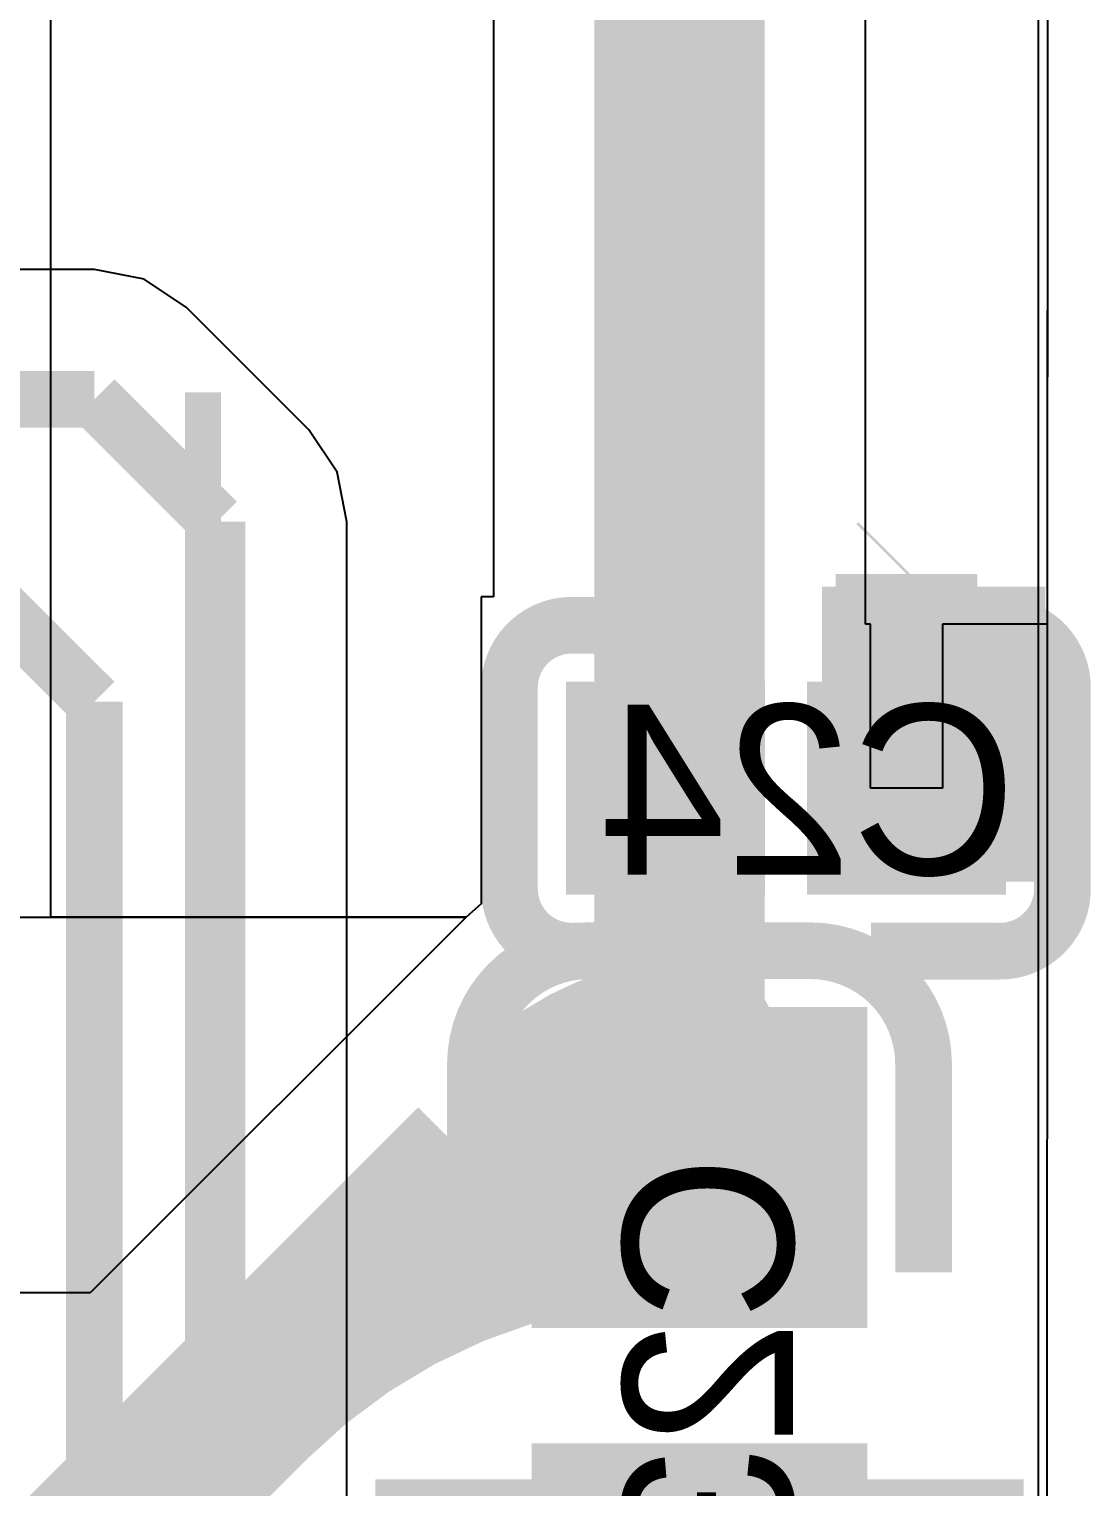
# Model space of a CAD drawing. Extents: x 81 to 196, y 150 to 213.
# Drawn here: x 187.84 to 191.58, y 164.71 to 169.85 of the extents above; entities that cross this region are included whole.
import ezdxf

# ---------------------------------------------------------------- set-up
doc = ezdxf.new("R2010")
doc.units = 0
doc.header["$MEASUREMENT"] = 0
for name, color, linetype in [('BOTTOMLAYER', 5, 'CONTINUOUS'), ('BOTTOMOVERLAY', 54, 'CONTINUOUS'), ('BOTTOMPASTE', 16, 'CONTINUOUS'), ('BOTTOMSOLDER', 6, 'CONTINUOUS'), ('TOPLAYER', 1, 'CONTINUOUS')]:
    doc.layers.add(name, color=color, linetype=linetype)

msp = doc.modelspace()

# ---------------------------------------------------------------- linework, layer by layer
at = {"layer": 'BOTTOMLAYER'}
for p, q in [((191.449574, 213.096226), (191.424174, 149.951826)), ((191.448647, 210.788405), (191.431334, 167.752024)), ((190.790383, 167.752024), (190.790383, 200.263224)), ((189.479169, 198.975665), (189.479169, 167.848023)), ((187.918042, 166.718168), (187.918042, 194.897017)), ((189.479169, 167.848023), (189.434775, 167.848023)), ((189.434775, 167.848023), (189.434775, 166.764675)), ((190.807774, 167.752024), (190.790383, 167.752024)), ((190.807774, 167.173023), (190.807774, 167.752024)), ((191.431334, 167.752024), (191.061774, 167.752024)), ((191.061774, 167.752024), (191.061774, 167.173023)), ((191.061774, 167.173023), (190.807774, 167.173023)), ((189.434775, 166.764675), (189.381745, 166.71817)), ((187.484832, 166.718168), (189.381747, 166.718168)), ((189.381745, 166.718168), (187.918042, 166.718168)), ((189.381747, 166.718168), (188.056472, 165.392892)), ((189.381745, 166.71817), (189.381747, 166.718168)), ((189.381747, 166.718168), (189.381745, 166.718168)), ((188.056472, 165.392892), (187.489308, 165.392892))]:
    msp.add_line(p, q, dxfattribs=at)
for points, const_width in [([(190.134776, 165.905022), (190.134776, 200.263224)], 0.599999), ([(190.934774, 167.928226), (190.941574, 167.935026)], 0.499999), ([(190.934774, 167.173023), (190.934774, 167.928226)], 0.499999), ([(190.204974, 165.834824), (190.134776, 165.905022)], 0.599999), ([(187.842774, 164.252026), (189.425572, 165.834824)], 0.599999), ([(190.204974, 165.834824), (189.425572, 165.834824)], 0.599999)]:
    msp.add_lwpolyline(points, dxfattribs=dict(at, const_width=const_width))
at = {"layer": 'BOTTOMLAYER', "const_width": 0.599999}
for points in [[(190.296648, 165.951497, -0.198912), (190.134776, 166.342294)], [(190.296648, 165.951497, -0.198912), (190.134776, 166.342294)], [(190.296648, 165.951497, -0.198912), (190.134776, 166.342294)], [(190.296648, 165.951497, -0.198912), (190.134776, 166.342294)], [(190.296648, 165.951497, -0.198912), (190.134776, 166.342294)], [(190.296648, 165.951497, -0.198912), (190.134776, 166.342294)], [(190.296648, 165.951497, -0.198912), (190.134776, 166.342294)], [(190.296648, 165.951497, -0.198912), (190.134776, 166.342294)], [(190.296648, 165.951497, -0.198912), (190.134776, 166.342294)], [(190.296648, 165.951497, -0.198912), (190.134776, 166.342294)], [(189.634719, 166.043968, -0.198912), (190.179975, 166.269822)], [(189.634719, 166.043968, -0.198912), (190.179975, 166.269822)], [(189.634719, 166.043968, -0.198912), (190.179975, 166.269822)], [(189.634719, 166.043968, -0.198912), (190.179975, 166.269822)], [(189.634719, 166.043968, -0.198912), (190.179975, 166.269822)], [(189.634719, 166.043968, -0.198912), (190.179975, 166.269822)], [(189.634719, 166.043968, -0.198912), (190.179975, 166.269822)], [(189.634719, 166.043968, -0.198912), (190.179975, 166.269822)], [(189.634719, 166.043968, -0.198912), (190.179975, 166.269822)], [(189.634719, 166.043968, -0.198912), (190.179975, 166.269822)], [(188.610453, 165.019708, -0.198912), (190.179975, 165.669824)], [(188.610453, 165.019708, -0.198912), (190.179975, 165.669824)], [(188.610453, 165.019708, -0.198912), (190.179975, 165.669824)], [(188.610453, 165.019708, -0.198912), (190.179975, 165.669824)], [(188.610453, 165.019708, -0.198912), (190.179975, 165.669824)], [(188.610453, 165.019708, -0.198912), (190.179975, 165.669824)], [(188.610453, 165.019708, -0.198912), (190.179975, 165.669824)], [(188.610453, 165.019708, -0.198912), (190.179975, 165.669824)], [(188.610453, 165.019708, -0.198912), (190.179975, 165.669824)], [(188.610453, 165.019708, -0.198912), (190.179975, 165.669824)]]:
    msp.add_lwpolyline(points, format="xyb", dxfattribs=at)
at = {"layer": 'BOTTOMLAYER', "const_width": 0.299999}
for points in [[(190.134776, 166.192294, 1), (190.134776, 166.492293, 1)], [(190.134776, 166.192294, 1), (190.134776, 166.492293, 1)], [(190.134776, 166.192294, 1), (190.134776, 166.492293, 1)], [(190.134776, 166.192294, 1), (190.134776, 166.492293, 1)], [(190.134776, 166.192294, 1), (190.134776, 166.492293, 1)], [(190.134776, 166.192294, 1), (190.134776, 166.492293, 1)], [(190.134776, 166.192294, 1), (190.134776, 166.492293, 1)], [(190.134776, 166.192294, 1), (190.134776, 166.492293, 1)], [(190.134776, 166.192294, 1), (190.134776, 166.492293, 1)], [(190.134776, 166.192294, 1), (190.134776, 166.492293, 1)], [(190.179975, 166.119823, 1), (190.179975, 166.419822, 1)], [(190.179975, 166.119823, 1), (190.179975, 166.419822, 1)], [(190.179975, 166.119823, 1), (190.179975, 166.419822, 1)], [(190.179975, 166.119823, 1), (190.179975, 166.419822, 1)], [(190.179975, 166.119823, 1), (190.179975, 166.419822, 1)], [(190.179975, 166.119823, 1), (190.179975, 166.419822, 1)], [(190.179975, 166.119823, 1), (190.179975, 166.419822, 1)], [(190.179975, 166.119823, 1), (190.179975, 166.419822, 1)], [(190.179975, 166.119823, 1), (190.179975, 166.419822, 1)], [(190.179975, 166.119823, 1), (190.179975, 166.419822, 1)], [(189.634719, 165.893968, 1), (189.634719, 166.193968, 1)], [(189.634719, 165.893968, 1), (189.634719, 166.193968, 1)], [(189.634719, 165.893968, 1), (189.634719, 166.193968, 1)], [(189.634719, 165.893968, 1), (189.634719, 166.193968, 1)], [(189.634719, 165.893968, 1), (189.634719, 166.193968, 1)], [(189.634719, 165.893968, 1), (189.634719, 166.193968, 1)], [(189.634719, 165.893968, 1), (189.634719, 166.193968, 1)], [(189.634719, 165.893968, 1), (189.634719, 166.193968, 1)], [(189.634719, 165.893968, 1), (189.634719, 166.193968, 1)], [(189.634719, 165.893968, 1), (189.634719, 166.193968, 1)], [(190.296648, 165.801497, 1), (190.296648, 166.101497, 1)], [(190.296648, 165.801497, 1), (190.296648, 166.101497, 1)], [(190.296648, 165.801497, 1), (190.296648, 166.101497, 1)], [(190.296648, 165.801497, 1), (190.296648, 166.101497, 1)], [(190.296648, 165.801497, 1), (190.296648, 166.101497, 1)], [(190.296648, 165.801497, 1), (190.296648, 166.101497, 1)], [(190.296648, 165.801497, 1), (190.296648, 166.101497, 1)], [(190.296648, 165.801497, 1), (190.296648, 166.101497, 1)], [(190.296648, 165.801497, 1), (190.296648, 166.101497, 1)], [(190.296648, 165.801497, 1), (190.296648, 166.101497, 1)], [(190.179975, 165.519824, 1), (190.179975, 165.819823, 1)], [(190.179975, 165.519824, 1), (190.179975, 165.819823, 1)], [(190.179975, 165.519824, 1), (190.179975, 165.819823, 1)], [(190.179975, 165.519824, 1), (190.179975, 165.819823, 1)], [(190.179975, 165.519824, 1), (190.179975, 165.819823, 1)], [(190.179975, 165.519824, 1), (190.179975, 165.819823, 1)], [(190.179975, 165.519824, 1), (190.179975, 165.819823, 1)], [(190.179975, 165.519824, 1), (190.179975, 165.819823, 1)], [(190.179975, 165.519824, 1), (190.179975, 165.819823, 1)], [(190.179975, 165.519824, 1), (190.179975, 165.819823, 1)], [(188.610453, 164.869708, 1), (188.610453, 165.169708, 1)], [(188.610453, 164.869708, 1), (188.610453, 165.169708, 1)], [(188.610453, 164.869708, 1), (188.610453, 165.169708, 1)], [(188.610453, 164.869708, 1), (188.610453, 165.169708, 1)], [(188.610453, 164.869708, 1), (188.610453, 165.169708, 1)], [(188.610453, 164.869708, 1), (188.610453, 165.169708, 1)], [(188.610453, 164.869708, 1), (188.610453, 165.169708, 1)], [(188.610453, 164.869708, 1), (188.610453, 165.169708, 1)], [(188.610453, 164.869708, 1), (188.610453, 165.169708, 1)], [(188.610453, 164.869708, 1), (188.610453, 165.169708, 1)]]:
    msp.add_lwpolyline(points, format="xyb", close=True, dxfattribs=at)
at = {"layer": 'BOTTOMLAYER'}
for points in [[(191.424174, 166.842826), (191.424174, 167.884226), (190.636774, 166.842826), (190.636774, 167.884226)], [(189.784774, 166.848023), (190.384773, 166.848023), (189.784774, 167.498024), (190.384773, 167.498024)], [(190.634775, 166.848023), (191.234774, 166.848023), (190.634775, 167.498024), (191.234774, 167.498024)], [(189.714975, 166.299825), (189.714975, 165.369824), (190.694973, 166.299825), (190.694973, 165.369824)], [(191.347974, 163.617026), (191.347974, 164.734626), (189.061974, 163.617026), (189.061974, 164.734626)], [(189.714975, 164.759823), (189.714975, 163.829822), (190.694973, 164.759823), (190.694973, 163.829822)]]:
    msp.add_solid(points, dxfattribs=at)
at = {"layer": 'BOTTOMOVERLAY'}
for points, const_width in [([(188.454685, 157.849956), (188.454685, 168.570026)], 0.127), ([(190.209777, 167.748024), (189.759776, 167.748024)], 0.2), ([(191.259775, 167.748026), (190.809773, 167.748026)], 0.2), ([(189.534777, 166.818025), (189.534777, 167.528021)], 0.2), ([(191.484771, 166.818031), (191.484771, 167.528027)], 0.2), ([(190.209775, 166.598026), (189.759773, 166.598026)], 0.2), ([(190.594973, 166.599822), (189.814975, 166.599822)], 0.2), ([(191.259773, 166.598028), (190.809771, 166.598028)], 0.2), ([(189.414973, 165.464823), (189.414973, 166.199822)], 0.2), ([(190.994975, 165.464823), (190.994975, 166.199822)], 0.2), ([(189.414973, 163.929822), (189.414973, 164.664822)], 0.2), ([(190.994978, 163.929819), (190.994978, 164.664819)], 0.2)]:
    msp.add_lwpolyline(points, dxfattribs=dict(at, const_width=const_width))
at = {"layer": 'BOTTOMOVERLAY', "const_width": 0.2}
for points in [[(189.534772, 167.528021, -0.414214), (189.754772, 167.748021)], [(191.264771, 167.748029, -0.414214), (191.484771, 167.528029)], [(189.754772, 166.598026, -0.414214), (189.534772, 166.818025)], [(191.484771, 166.818028, -0.414214), (191.264771, 166.598028)], [(189.414971, 166.199822, -0.414213), (189.814972, 166.599822)], [(190.594973, 166.599822, -0.414213), (190.994975, 166.199822)]]:
    msp.add_lwpolyline(points, format="xyb", dxfattribs=at)
at = {"layer": 'BOTTOMOVERLAY', "const_width": 0.1}
for points in [[(189.754772, 167.698021, 1), (189.754772, 167.798021, 1)], [(191.264771, 167.698029, 1), (191.264771, 167.798029, 1)], [(189.534772, 167.478022, 1), (189.534772, 167.578021, 1)], [(191.484771, 167.478029, 1), (191.484771, 167.578029, 1)], [(189.534772, 166.768026, 1), (189.534772, 166.868025, 1)], [(191.484771, 166.768028, 1), (191.484771, 166.868028, 1)], [(189.754772, 166.548026, 1), (189.754772, 166.648026, 1)], [(189.814972, 166.549822, 1), (189.814972, 166.649822, 1)], [(190.594973, 166.549822, 1), (190.594973, 166.649822, 1)], [(191.264771, 166.548029, 1), (191.264771, 166.648028, 1)], [(189.414971, 166.149823, 1), (189.414971, 166.249822, 1)], [(190.994975, 166.149823, 1), (190.994975, 166.249822, 1)]]:
    msp.add_lwpolyline(points, format="xyb", close=True, dxfattribs=at)
at = {"layer": 'BOTTOMPASTE'}
for points in [[(189.784774, 166.848023), (190.384773, 166.848023), (189.784774, 167.498024), (190.384773, 167.498024)], [(190.634775, 166.848023), (191.234774, 166.848023), (190.634775, 167.498024), (191.234774, 167.498024)], [(189.714975, 166.299825), (189.714975, 165.369824), (190.694973, 166.299825), (190.694973, 165.369824)], [(189.714975, 164.759823), (189.714975, 163.829822), (190.694973, 164.759823), (190.694973, 163.829822)]]:
    msp.add_solid(points, dxfattribs=at)
at = {"layer": 'BOTTOMSOLDER'}
for points in [[(189.733974, 166.797223), (190.435573, 166.797223), (189.733974, 167.548824), (190.435573, 167.548824)], [(190.583975, 166.797223), (191.285574, 166.797223), (190.583975, 167.548824), (191.285574, 167.548824)], [(189.613375, 166.401425), (189.613375, 165.268224), (190.796573, 166.401425), (190.796573, 165.268224)], [(189.613375, 164.861423), (189.613375, 163.728222), (190.796573, 164.861423), (190.796573, 163.728222)]]:
    msp.add_solid(points, dxfattribs=at)
at = {"layer": 'TOPLAYER'}
for p, q in [((191.398774, 213.043331), (191.398774, 149.977226)), ((191.398774, 212.584515), (191.398774, 150.359841)), ((188.071374, 169.003441), (185.746878, 169.003441)), ((188.246954, 168.968516), (188.071374, 169.003441)), ((188.395806, 168.869058), (188.246954, 168.968516)), ((188.827606, 168.437258), (188.395806, 168.869058)), ((188.927064, 168.288409), (188.827606, 168.437258)), ((188.961989, 168.112826), (188.927064, 168.288409)), ((188.961989, 157.368626), (188.961989, 168.112826))]:
    msp.add_line(p, q, dxfattribs=at)
at = {"layer": 'TOPLAYER', "const_width": 0.2}
for points in [[(188.071374, 168.544626), (185.353574, 168.544626)], [(188.503174, 168.112826), (188.071374, 168.544626)], [(188.503174, 157.368626), (188.503174, 168.112826)], [(188.071374, 167.477826), (187.614174, 167.935026)], [(188.071374, 157.749626), (188.071374, 167.477826)]]:
    msp.add_lwpolyline(points, dxfattribs=at)

# ---------------------------------------------------------------- texts
at = {"layer": 'BOTTOMOVERLAY', "text_generation_flag": 2}
msp.add_text('C24', height=0.599999, dxfattribs=at).set_placement((191.322574, 166.868226))
msp.add_text('C23', height=0.599999, rotation=90, dxfattribs=at).set_placement((190.535174, 165.877626))

doc.saveas('drawing.dxf')
